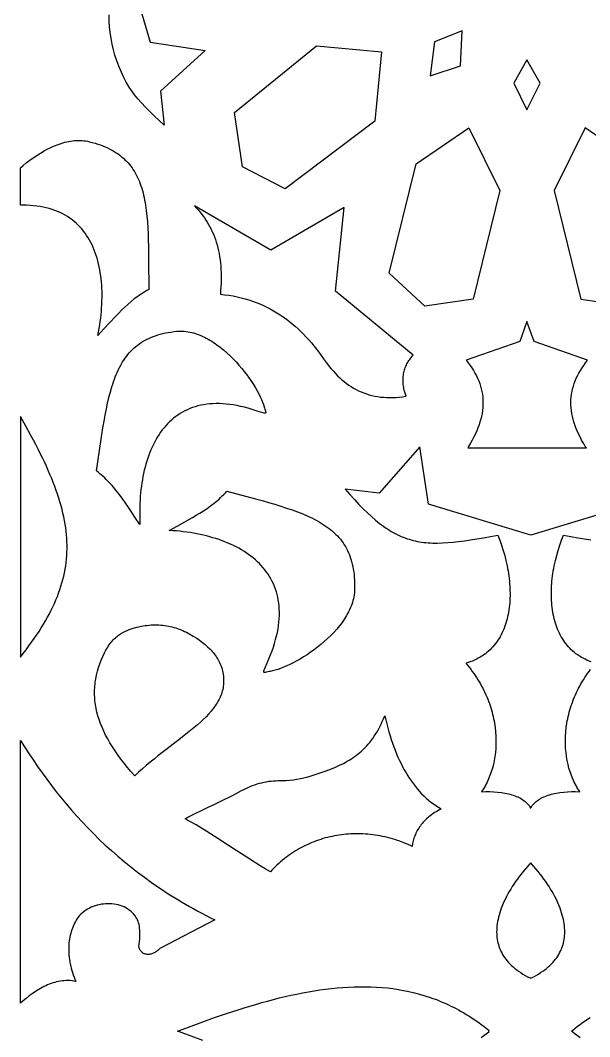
# Model space of a CAD drawing. Extents: x -580 to 580, y -400 to 400.
# Drawn here: x -540 to -507.1, y 266 to 324.9 of the extents above; entities that cross this region are included whole.
import ezdxf

# ---------------------------------------------------------------- set-up
doc = ezdxf.new("R2010")
doc.units = 0
doc.layers.add('LAYER_1', color=18, linetype='CONTINUOUS')

msp = doc.modelspace()

# ---------------------------------------------------------------- linework, layer by layer
at = {"layer": 'LAYER_1'}
for points in [[(-534.23, 329.523), (-532.497, 323.603), (-529.311, 323.106), (-531.894, 320.752), (-531.679, 318.785), (-531.975, 319.061), (-532.253, 319.328), (-532.514, 319.586), (-532.757, 319.837), (-532.984, 320.081), (-533.194, 320.32), (-533.389, 320.554), (-533.48, 320.669), (-533.52, 320.714), (-533.703, 320.998), (-533.873, 321.289), (-534.031, 321.587), (-534.175, 321.89), (-534.306, 322.2), (-534.423, 322.515), (-534.527, 322.835), (-534.617, 323.16), (-534.693, 323.488), (-534.755, 323.82), (-534.803, 324.155), (-534.836, 324.493), (-534.855, 324.832), (-534.859, 325.174)], [(-504.557, 296.847), (-510.477, 295.04), (-516.397, 296.847), (-516.894, 300.17), (-519.248, 297.476), (-521.215, 297.7), (-520.939, 297.391), (-520.672, 297.101), (-520.413, 296.83), (-520.163, 296.576), (-519.918, 296.339), (-519.68, 296.12), (-519.446, 295.917), (-519.33, 295.821), (-519.216, 295.73), (-519.102, 295.642), (-518.988, 295.559), (-518.876, 295.479), (-518.763, 295.403), (-518.651, 295.331), (-518.539, 295.263), (-518.426, 295.198), (-518.314, 295.136), (-518.202, 295.079), (-518.089, 295.024), (-517.975, 294.974), (-517.861, 294.926), (-517.747, 294.882), (-517.631, 294.841), (-517.515, 294.804), (-517.398, 294.769), (-517.279, 294.738), (-517.159, 294.71), (-517.038, 294.685), (-516.915, 294.663), (-516.791, 294.643), (-516.664, 294.627), (-516.536, 294.614), (-516.406, 294.603), (-516.274, 294.595), (-516.139, 294.589), (-516.003, 294.587), (-515.863, 294.587), (-515.577, 294.594), (-515.279, 294.611), (-514.97, 294.637), (-514.647, 294.672), (-514.31, 294.716), (-513.957, 294.767), (-513.589, 294.827), (-513.205, 294.893), (-512.802, 294.966), (-512.38, 295.046), (-512.266, 294.754), (-512.161, 294.459), (-512.066, 294.163), (-511.981, 293.866), (-511.906, 293.569), (-511.872, 293.42), (-511.841, 293.272), (-511.812, 293.124), (-511.786, 292.976), (-511.763, 292.829), (-511.742, 292.682), (-511.724, 292.536), (-511.708, 292.39), (-511.696, 292.245), (-511.686, 292.101), (-511.678, 291.958), (-511.674, 291.815), (-511.672, 291.674), (-511.673, 291.533), (-511.677, 291.394), (-511.684, 291.256), (-511.693, 291.119), (-511.706, 290.984), (-511.721, 290.85), (-511.739, 290.717), (-511.76, 290.586), (-511.784, 290.457), (-511.811, 290.329), (-511.841, 290.203), (-511.874, 290.08), (-511.911, 289.958), (-511.95, 289.838), (-511.992, 289.72), (-512.037, 289.604), (-512.085, 289.49), (-512.137, 289.379), (-512.192, 289.27), (-512.249, 289.164), (-512.31, 289.06), (-512.374, 288.959), (-512.442, 288.86), (-512.512, 288.765), (-512.586, 288.672), (-512.663, 288.582), (-512.744, 288.494), (-512.827, 288.41), (-512.915, 288.329), (-513.005, 288.252), (-513.099, 288.177), (-513.196, 288.106), (-513.297, 288.038), (-513.401, 287.974), (-513.508, 287.913), (-513.619, 287.856), (-513.733, 287.803), (-513.851, 287.753), (-513.973, 287.708), (-514.098, 287.666), (-514.226, 287.628), (-514.128, 287.512), (-514.033, 287.395), (-513.942, 287.276), (-513.853, 287.157), (-513.767, 287.038), (-513.684, 286.917), (-513.604, 286.796), (-513.527, 286.674), (-513.453, 286.551), (-513.382, 286.428), (-513.314, 286.304), (-513.248, 286.18), (-513.186, 286.055), (-513.126, 285.93), (-513.069, 285.804), (-513.015, 285.678), (-512.963, 285.552), (-512.915, 285.426), (-512.869, 285.3), (-512.825, 285.173), (-512.785, 285.046), (-512.747, 284.92), (-512.712, 284.793), (-512.679, 284.666), (-512.649, 284.54), (-512.621, 284.413), (-512.597, 284.287), (-512.574, 284.161), (-512.537, 283.91), (-512.51, 283.661), (-512.493, 283.413), (-512.486, 283.168), (-512.488, 282.926), (-512.499, 282.686), (-512.52, 282.45), (-512.55, 282.218), (-512.589, 281.99), (-512.636, 281.767), (-512.692, 281.548), (-512.757, 281.335), (-512.831, 281.128), (-512.87, 281.026), (-512.912, 280.926), (-512.956, 280.828), (-513.001, 280.731), (-513.049, 280.636), (-513.099, 280.543), (-513.15, 280.451), (-513.204, 280.362), (-513.259, 280.274), (-513.317, 280.188), (-513.076, 280.193), (-512.84, 280.191), (-512.611, 280.182), (-512.388, 280.164), (-512.172, 280.139), (-511.965, 280.106), (-511.864, 280.086), (-511.766, 280.064), (-511.67, 280.039), (-511.577, 280.013), (-511.486, 279.984), (-511.397, 279.953), (-511.312, 279.919), (-511.229, 279.883), (-511.149, 279.845), (-511.072, 279.804), (-510.998, 279.761), (-510.927, 279.715), (-510.859, 279.666), (-510.795, 279.615), (-510.734, 279.562), (-510.676, 279.505), (-510.622, 279.446), (-510.572, 279.384), (-510.525, 279.32), (-510.483, 279.252), (-510.483, 279.234), (-510.477, 279.243), (-510.472, 279.234), (-510.472, 279.252), (-510.429, 279.32), (-510.382, 279.384), (-510.332, 279.446), (-510.278, 279.505), (-510.22, 279.562), (-510.159, 279.615), (-510.095, 279.666), (-510.027, 279.715), (-509.956, 279.761), (-509.882, 279.804), (-509.805, 279.845), (-509.725, 279.883), (-509.643, 279.919), (-509.557, 279.953), (-509.469, 279.984), (-509.378, 280.013), (-509.284, 280.039), (-509.188, 280.064), (-509.09, 280.086), (-508.99, 280.106), (-508.782, 280.139), (-508.567, 280.164), (-508.344, 280.182), (-508.114, 280.191), (-507.878, 280.193), (-507.637, 280.188), (-507.695, 280.274), (-507.75, 280.362), (-507.804, 280.451), (-507.855, 280.543), (-507.905, 280.636), (-507.953, 280.731), (-507.999, 280.828), (-508.042, 280.926), (-508.084, 281.026), (-508.124, 281.128), (-508.197, 281.335), (-508.262, 281.548), (-508.318, 281.767), (-508.366, 281.99), (-508.404, 282.218), (-508.434, 282.45), (-508.455, 282.686), (-508.467, 282.926), (-508.469, 283.168), (-508.461, 283.413), (-508.444, 283.661), (-508.417, 283.91), (-508.38, 284.161), (-508.358, 284.287), (-508.333, 284.413), (-508.305, 284.54), (-508.275, 284.666), (-508.243, 284.793), (-508.207, 284.92), (-508.169, 285.046), (-508.129, 285.173), (-508.086, 285.3), (-508.04, 285.426), (-507.991, 285.552), (-507.939, 285.678), (-507.885, 285.804), (-507.828, 285.93), (-507.768, 286.055), (-507.706, 286.18), (-507.64, 286.304), (-507.572, 286.428), (-507.501, 286.551), (-507.427, 286.674), (-507.35, 286.796), (-507.27, 286.917), (-507.187, 287.038), (-507.101, 287.157), (-507.013, 287.276)], [(-506.982, 287.708), (-507.103, 287.753), (-507.221, 287.803), (-507.335, 287.856), (-507.446, 287.913), (-507.554, 287.974), (-507.658, 288.038), (-507.758, 288.106), (-507.856, 288.177), (-507.949, 288.252), (-508.04, 288.329), (-508.127, 288.41), (-508.211, 288.494), (-508.291, 288.582), (-508.368, 288.672), (-508.442, 288.765), (-508.513, 288.86), (-508.58, 288.959), (-508.644, 289.06), (-508.705, 289.164), (-508.763, 289.27), (-508.817, 289.379), (-508.869, 289.49), (-508.917, 289.604), (-508.962, 289.72), (-509.005, 289.838), (-509.044, 289.958), (-509.08, 290.08), (-509.113, 290.203), (-509.143, 290.329), (-509.17, 290.457), (-509.194, 290.586), (-509.215, 290.717), (-509.233, 290.85), (-509.249, 290.984), (-509.261, 291.119), (-509.271, 291.256), (-509.277, 291.394), (-509.281, 291.533), (-509.282, 291.674), (-509.281, 291.815), (-509.276, 291.958), (-509.269, 292.101), (-509.259, 292.245), (-509.246, 292.39), (-509.231, 292.536), (-509.212, 292.682), (-509.192, 292.829), (-509.168, 292.976), (-509.142, 293.124), (-509.114, 293.272), (-509.082, 293.42), (-509.049, 293.569), (-508.973, 293.866), (-508.888, 294.163), (-508.793, 294.459), (-508.688, 294.754), (-508.574, 295.046), (-508.152, 294.966), (-507.75, 294.893), (-507.365, 294.827), (-506.997, 294.767)], [(-529.443, 265.778), (-530.123, 266.025), (-530.801, 266.277), (-530.911, 266.318), (-530.906, 266.321), (-530.911, 266.323), (-530.801, 266.365), (-530.123, 266.616), (-529.443, 266.863), (-528.762, 267.104), (-528.081, 267.337), (-527.398, 267.561), (-527.059, 267.668), (-526.718, 267.772), (-526.378, 267.873), (-526.038, 267.971), (-525.699, 268.065), (-525.36, 268.155), (-525.021, 268.241), (-524.683, 268.322), (-524.346, 268.399), (-524.009, 268.472), (-523.674, 268.539), (-523.339, 268.601), (-523.004, 268.658), (-522.671, 268.709), (-522.339, 268.755), (-522.008, 268.794), (-521.678, 268.828), (-521.349, 268.855), (-521.022, 268.875), (-520.696, 268.889), (-520.371, 268.896), (-520.048, 268.896), (-519.726, 268.889), (-519.406, 268.874), (-519.087, 268.851), (-518.77, 268.821), (-518.454, 268.783), (-518.14, 268.736), (-517.828, 268.681), (-517.517, 268.618), (-517.208, 268.545), (-516.9, 268.464), (-516.594, 268.374), (-516.288, 268.273), (-516.139, 268.22), (-515.988, 268.164), (-515.837, 268.106), (-515.687, 268.045), (-515.537, 267.982), (-515.387, 267.916), (-515.238, 267.847), (-515.09, 267.776), (-514.941, 267.703), (-514.794, 267.626), (-514.646, 267.547), (-514.499, 267.465), (-514.352, 267.381), (-514.206, 267.293), (-514.06, 267.203), (-513.914, 267.11), (-513.769, 267.014), (-513.624, 266.915), (-513.48, 266.814), (-513.336, 266.709), (-513.192, 266.601), (-513.049, 266.49), (-512.906, 266.376), (-512.878, 266.352), (-512.913, 266.321), (-512.878, 266.289), (-512.906, 266.265), (-513.049, 266.151), (-513.192, 266.04), (-513.336, 265.933)], [(-507.618, 265.933), (-507.762, 266.04), (-507.905, 266.151), (-508.048, 266.265), (-508.111, 266.321), (-508.048, 266.376), (-507.905, 266.49), (-507.762, 266.601), (-507.618, 266.709), (-507.474, 266.814), (-507.33, 266.915), (-507.185, 267.014), (-507.04, 267.11)]]:
    msp.add_lwpolyline(points, dxfattribs=at)
for points in [[(-514.438, 324.252), (-516.034, 323.608), (-516.287, 321.652), (-514.528, 322.234)], [(-519.497, 319.016), (-524.677, 315.099), (-527.149, 316.374), (-527.612, 319.524), (-522.86, 323.375), (-519.104, 323.032)], [(-510.694, 319.683), (-509.928, 321.222), (-510.694, 322.578), (-511.46, 321.222)], [(-512.261, 315.013), (-513.808, 308.71), (-516.602, 308.306), (-518.669, 310.221), (-517.098, 316.555), (-514.064, 318.63)], [(-509.127, 315.013), (-507.58, 308.71), (-504.786, 308.306), (-502.719, 310.221), (-504.289, 316.555), (-507.323, 318.63)], [(-540, 316.316), (-539.846, 316.449), (-539.655, 316.605), (-539.459, 316.756), (-539.258, 316.901), (-539.052, 317.041), (-538.843, 317.173), (-538.63, 317.298), (-538.414, 317.413), (-538.305, 317.467), (-538.196, 317.518), (-538.086, 317.567), (-537.976, 317.613), (-537.866, 317.656), (-537.755, 317.696), (-537.645, 317.733), (-537.534, 317.767), (-537.423, 317.797), (-537.312, 317.824), (-537.201, 317.847), (-537.09, 317.867), (-536.98, 317.883), (-536.87, 317.894), (-536.76, 317.902), (-536.65, 317.906), (-536.541, 317.905), (-536.433, 317.9), (-536.325, 317.891), (-536.218, 317.877), (-536.112, 317.858), (-536.007, 317.834), (-535.84, 317.791), (-535.679, 317.745), (-535.523, 317.695), (-535.372, 317.643), (-535.227, 317.588), (-535.087, 317.53), (-534.952, 317.469), (-534.821, 317.405), (-534.696, 317.339), (-534.576, 317.269), (-534.46, 317.196), (-534.348, 317.121), (-534.242, 317.043), (-534.139, 316.962), (-534.041, 316.878), (-533.947, 316.791), (-533.857, 316.701), (-533.771, 316.608), (-533.689, 316.513), (-533.611, 316.415), (-533.537, 316.313), (-533.467, 316.209), (-533.399, 316.102), (-533.336, 315.992), (-533.276, 315.879), (-533.219, 315.764), (-533.165, 315.645), (-533.114, 315.524), (-533.067, 315.4), (-533.022, 315.273), (-532.98, 315.143), (-532.941, 315.01), (-532.904, 314.875), (-532.87, 314.736), (-532.839, 314.595), (-532.809, 314.451), (-532.783, 314.304), (-532.758, 314.154), (-532.714, 313.846), (-532.679, 313.526), (-532.65, 313.195), (-532.627, 312.853), (-532.609, 312.499), (-532.597, 312.134), (-532.588, 311.758), (-532.582, 311.371), (-532.578, 310.972), (-532.574, 309.265), (-532.686, 309.205), (-532.795, 309.142), (-532.902, 309.077), (-533.006, 309.01), (-533.109, 308.941), (-533.21, 308.87), (-533.407, 308.724), (-533.597, 308.57), (-533.782, 308.411), (-533.963, 308.247), (-534.139, 308.077), (-534.312, 307.903), (-534.483, 307.726), (-534.822, 307.362), (-535.163, 306.991), (-535.511, 306.616), (-535.472, 306.817), (-535.437, 307.018), (-535.405, 307.217), (-535.377, 307.416), (-535.352, 307.615), (-535.33, 307.812), (-535.311, 308.008), (-535.296, 308.204), (-535.285, 308.398), (-535.277, 308.59), (-535.273, 308.782), (-535.272, 308.971), (-535.275, 309.16), (-535.282, 309.346), (-535.293, 309.53), (-535.307, 309.713), (-535.325, 309.893), (-535.347, 310.071), (-535.373, 310.247), (-535.403, 310.42), (-535.437, 310.591), (-535.474, 310.76), (-535.516, 310.925), (-535.562, 311.088), (-535.612, 311.248), (-535.667, 311.404), (-535.725, 311.558), (-535.788, 311.708), (-535.855, 311.855), (-535.927, 311.998), (-536.003, 312.138), (-536.083, 312.274), (-536.167, 312.406), (-536.257, 312.534), (-536.35, 312.658), (-536.449, 312.778), (-536.552, 312.894), (-536.659, 313.006), (-536.772, 313.112), (-536.889, 313.215), (-537.01, 313.313), (-537.137, 313.405), (-537.269, 313.493), (-537.405, 313.576), (-537.546, 313.654), (-537.693, 313.727), (-537.844, 313.794), (-538, 313.856), (-538.162, 313.912), (-538.328, 313.963), (-538.5, 314.008), (-538.677, 314.046), (-538.859, 314.079), (-539.047, 314.106), (-539.24, 314.127), (-539.438, 314.141), (-539.641, 314.149), (-539.851, 314.15), (-540, 314.147)], [(-529.93, 314.112), (-529.825, 314.004), (-529.723, 313.893), (-529.624, 313.779), (-529.529, 313.662), (-529.438, 313.543), (-529.349, 313.42), (-529.265, 313.294), (-529.184, 313.164), (-529.106, 313.032), (-529.032, 312.896), (-528.962, 312.757), (-528.896, 312.615), (-528.833, 312.469), (-528.775, 312.319), (-528.72, 312.167), (-528.669, 312.01), (-528.622, 311.851), (-528.579, 311.687), (-528.541, 311.52), (-528.506, 311.349), (-528.476, 311.175), (-528.45, 310.997), (-528.428, 310.814), (-528.41, 310.629), (-528.397, 310.439), (-528.388, 310.245), (-528.384, 310.047), (-528.384, 309.845), (-528.389, 309.64), (-528.398, 309.43), (-528.412, 309.216), (-528.431, 308.997), (-528.181, 308.971), (-527.937, 308.937), (-527.696, 308.897), (-527.461, 308.85), (-527.23, 308.797), (-527.004, 308.737), (-526.782, 308.671), (-526.564, 308.599), (-526.351, 308.52), (-526.142, 308.436), (-525.937, 308.346), (-525.736, 308.25), (-525.539, 308.148), (-525.346, 308.04), (-525.157, 307.927), (-524.972, 307.809), (-524.79, 307.686), (-524.612, 307.557), (-524.438, 307.423), (-524.267, 307.284), (-524.099, 307.14), (-523.935, 306.992), (-523.774, 306.838), (-523.617, 306.68), (-523.462, 306.518), (-523.311, 306.351), (-523.162, 306.18), (-523.017, 306.005), (-522.875, 305.826), (-522.735, 305.642), (-522.598, 305.455), (-522.463, 305.264), (-522.353, 305.108), (-522.241, 304.956), (-522.126, 304.811), (-522.01, 304.67), (-521.891, 304.535), (-521.771, 304.405), (-521.648, 304.28), (-521.523, 304.161), (-521.395, 304.047), (-521.266, 303.94), (-521.133, 303.837), (-520.999, 303.741), (-520.861, 303.65), (-520.722, 303.565), (-520.579, 303.486), (-520.434, 303.412), (-520.285, 303.345), (-520.134, 303.284), (-519.981, 303.229), (-519.824, 303.18), (-519.664, 303.137), (-519.501, 303.1), (-519.334, 303.07), (-519.165, 303.046), (-518.992, 303.028), (-518.816, 303.017), (-518.637, 303.013), (-518.454, 303.015), (-518.267, 303.023), (-518.077, 303.039), (-517.884, 303.061), (-517.686, 303.089), (-517.742, 303.265), (-517.787, 303.437), (-517.806, 303.521), (-517.822, 303.605), (-517.835, 303.688), (-517.845, 303.77), (-517.852, 303.851), (-517.857, 303.931), (-517.859, 304.011), (-517.858, 304.089), (-517.855, 304.167), (-517.849, 304.243), (-517.84, 304.319), (-517.828, 304.394), (-517.814, 304.468), (-517.797, 304.541), (-517.777, 304.613), (-517.754, 304.684), (-517.729, 304.755), (-517.701, 304.824), (-517.67, 304.893), (-517.637, 304.96), (-517.6, 305.027), (-517.561, 305.093), (-517.52, 305.158), (-517.475, 305.222), (-517.428, 305.286), (-517.378, 305.348), (-517.325, 305.41), (-517.27, 305.47), (-521.768, 309.174), (-521.268, 314.023), (-525.516, 311.554)], [(-507.251, 300.1), (-507.32, 300.187), (-507.429, 300.372), (-507.53, 300.554), (-507.623, 300.734), (-507.709, 300.912), (-507.787, 301.087), (-507.858, 301.261), (-507.921, 301.432), (-507.976, 301.602), (-508.024, 301.769), (-508.064, 301.935), (-508.097, 302.1), (-508.122, 302.263), (-508.139, 302.424), (-508.149, 302.584), (-508.152, 302.743), (-508.147, 302.9), (-508.134, 303.057), (-508.114, 303.212), (-508.087, 303.367), (-508.052, 303.52), (-508.01, 303.673), (-507.961, 303.825), (-507.904, 303.977), (-507.839, 304.128), (-507.767, 304.279), (-507.688, 304.429), (-507.602, 304.579), (-507.508, 304.729), (-507.407, 304.879), (-507.299, 305.029), (-507.183, 305.179), (-510.28, 306.255), (-510.693, 307.421), (-510.695, 307.421), (-511.107, 306.255), (-514.204, 305.179), (-514.089, 305.029), (-513.98, 304.879), (-513.879, 304.729), (-513.786, 304.579), (-513.699, 304.429), (-513.62, 304.279), (-513.548, 304.128), (-513.484, 303.977), (-513.427, 303.825), (-513.377, 303.673), (-513.335, 303.52), (-513.3, 303.367), (-513.273, 303.212), (-513.253, 303.057), (-513.241, 302.9), (-513.236, 302.743), (-513.238, 302.584), (-513.248, 302.424), (-513.266, 302.263), (-513.291, 302.1), (-513.324, 301.935), (-513.364, 301.769), (-513.411, 301.602), (-513.467, 301.432), (-513.53, 301.261), (-513.6, 301.087), (-513.678, 300.912), (-513.764, 300.734), (-513.857, 300.554), (-513.958, 300.372), (-514.067, 300.187), (-514.121, 300.1)], [(-526.35, 302.247), (-526.584, 302.324), (-526.814, 302.392), (-527.039, 302.452), (-527.259, 302.504), (-527.475, 302.549), (-527.687, 302.586), (-527.894, 302.616), (-528.096, 302.638), (-528.294, 302.653), (-528.488, 302.661), (-528.678, 302.662), (-528.863, 302.656), (-529.043, 302.643), (-529.22, 302.623), (-529.392, 302.597), (-529.56, 302.565), (-529.724, 302.526), (-529.883, 302.481), (-530.039, 302.43), (-530.19, 302.373), (-530.337, 302.309), (-530.48, 302.241), (-530.619, 302.166), (-530.753, 302.086), (-530.884, 302.001), (-531.011, 301.91), (-531.134, 301.814), (-531.252, 301.713), (-531.367, 301.608), (-531.478, 301.497), (-531.585, 301.381), (-531.688, 301.261), (-531.787, 301.137), (-531.883, 301.008), (-531.974, 300.875), (-532.062, 300.737), (-532.146, 300.596), (-532.227, 300.45), (-532.303, 300.301), (-532.376, 300.148), (-532.446, 299.992), (-532.511, 299.832), (-532.573, 299.669), (-532.632, 299.502), (-532.687, 299.333), (-532.738, 299.16), (-532.786, 298.985), (-532.83, 298.806), (-532.871, 298.625), (-532.908, 298.442), (-532.942, 298.256), (-532.972, 298.068), (-533, 297.877), (-533.023, 297.685), (-533.044, 297.49), (-533.061, 297.294), (-533.075, 297.096), (-533.085, 296.896), (-533.092, 296.694), (-533.096, 296.492), (-533.097, 296.288), (-533.095, 296.083), (-533.09, 295.876), (-533.081, 295.669), (-533.37, 296.097), (-533.653, 296.52), (-533.935, 296.935), (-534.078, 297.138), (-534.224, 297.338), (-534.374, 297.534), (-534.528, 297.726), (-534.688, 297.914), (-534.854, 298.096), (-535.027, 298.272), (-535.117, 298.358), (-535.208, 298.442), (-535.302, 298.525), (-535.399, 298.606), (-535.497, 298.685), (-535.599, 298.763), (-535.345, 300.475), (-535.283, 300.874), (-535.221, 301.262), (-535.157, 301.638), (-535.091, 302.003), (-535.022, 302.355), (-534.95, 302.695), (-534.873, 303.023), (-534.791, 303.338), (-534.703, 303.641), (-534.656, 303.788), (-534.608, 303.931), (-534.558, 304.071), (-534.506, 304.209), (-534.452, 304.342), (-534.397, 304.473), (-534.338, 304.601), (-534.278, 304.725), (-534.215, 304.846), (-534.15, 304.963), (-534.082, 305.077), (-534.011, 305.188), (-533.938, 305.296), (-533.862, 305.4), (-533.783, 305.501), (-533.701, 305.598), (-533.616, 305.692), (-533.528, 305.783), (-533.436, 305.87), (-533.341, 305.954), (-533.243, 306.034), (-533.141, 306.111), (-533.035, 306.184), (-532.926, 306.254), (-532.813, 306.32), (-532.696, 306.383), (-532.574, 306.442), (-532.449, 306.497), (-532.32, 306.549), (-532.186, 306.598), (-532.048, 306.642), (-531.905, 306.684), (-531.758, 306.721), (-531.606, 306.755), (-531.45, 306.785), (-531.288, 306.811), (-531.122, 306.834), (-530.951, 306.853), (-530.843, 306.861), (-530.735, 306.864), (-530.627, 306.862), (-530.519, 306.856), (-530.411, 306.845), (-530.304, 306.829), (-530.196, 306.809), (-530.088, 306.785), (-529.981, 306.757), (-529.874, 306.725), (-529.768, 306.689), (-529.661, 306.649), (-529.555, 306.606), (-529.45, 306.559), (-529.345, 306.508), (-529.241, 306.455), (-529.137, 306.398), (-529.035, 306.339), (-528.932, 306.276), (-528.831, 306.211), (-528.73, 306.143), (-528.631, 306.073), (-528.434, 305.925), (-528.242, 305.769), (-528.054, 305.605), (-527.871, 305.435), (-527.693, 305.259), (-527.521, 305.078), (-527.356, 304.893), (-527.196, 304.706), (-527.044, 304.518), (-526.899, 304.328), (-526.762, 304.139), (-526.632, 303.951), (-526.512, 303.766), (-526.4, 303.583), (-526.297, 303.405), (-526.204, 303.232), (-526.122, 303.065), (-526.049, 302.905), (-525.988, 302.754), (-525.938, 302.611), (-525.9, 302.479), (-525.881, 302.411), (-525.861, 302.35), (-525.825, 302.247), (-525.811, 302.206), (-525.804, 302.172), (-525.802, 302.146), (-525.805, 302.135), (-525.81, 302.126), (-525.817, 302.119), (-525.827, 302.114), (-525.855, 302.11), (-525.896, 302.113), (-525.952, 302.124), (-526.024, 302.143), (-526.113, 302.169)], [(-540, 287.974), (-539.828, 288.193), (-539.663, 288.411), (-539.503, 288.627), (-539.349, 288.841), (-539.2, 289.053), (-539.058, 289.263), (-538.921, 289.472), (-538.789, 289.68), (-538.664, 289.885), (-538.544, 290.09), (-538.429, 290.293), (-538.321, 290.496), (-538.217, 290.697), (-538.12, 290.897), (-538.028, 291.097), (-537.941, 291.296), (-537.86, 291.494), (-537.785, 291.691), (-537.715, 291.889), (-537.65, 292.086), (-537.591, 292.282), (-537.538, 292.479), (-537.49, 292.675), (-537.447, 292.872), (-537.41, 293.069), (-537.378, 293.266), (-537.351, 293.463), (-537.33, 293.661), (-537.314, 293.859), (-537.304, 294.058), (-537.299, 294.258), (-537.299, 294.459), (-537.304, 294.66), (-537.315, 294.863), (-537.331, 295.067), (-537.352, 295.272), (-537.378, 295.478), (-537.41, 295.686), (-537.446, 295.895), (-537.488, 296.106), (-537.535, 296.319), (-537.587, 296.533), (-537.645, 296.749), (-537.707, 296.968), (-537.774, 297.188), (-537.847, 297.411), (-537.924, 297.636), (-538.007, 297.864), (-538.095, 298.094), (-538.187, 298.326), (-538.285, 298.561), (-538.387, 298.799), (-538.495, 299.04), (-538.607, 299.284), (-538.725, 299.532), (-538.847, 299.782), (-538.974, 300.035), (-539.106, 300.292), (-539.243, 300.553), (-539.385, 300.817), (-539.683, 301.356), (-540, 301.911)], [(-525.72, 287.647), (-525.618, 287.881), (-525.524, 288.112), (-525.438, 288.338), (-525.361, 288.561), (-525.292, 288.78), (-525.231, 288.995), (-525.177, 289.206), (-525.132, 289.414), (-525.094, 289.617), (-525.063, 289.817), (-525.04, 290.013), (-525.024, 290.206), (-525.016, 290.394), (-525.014, 290.579), (-525.019, 290.76), (-525.032, 290.938), (-525.05, 291.111), (-525.076, 291.281), (-525.108, 291.448), (-525.146, 291.61), (-525.191, 291.769), (-525.241, 291.925), (-525.298, 292.076), (-525.361, 292.224), (-525.429, 292.369), (-525.503, 292.51), (-525.583, 292.647), (-525.668, 292.781), (-525.758, 292.911), (-525.854, 293.037), (-525.955, 293.161), (-526.06, 293.28), (-526.171, 293.396), (-526.286, 293.509), (-526.406, 293.618), (-526.53, 293.723), (-526.659, 293.825), (-526.792, 293.924), (-526.93, 294.019), (-527.071, 294.111), (-527.216, 294.199), (-527.365, 294.284), (-527.518, 294.366), (-527.675, 294.444), (-527.835, 294.519), (-527.998, 294.591), (-528.164, 294.659), (-528.334, 294.723), (-528.507, 294.785), (-528.682, 294.843), (-528.861, 294.898), (-529.042, 294.95), (-529.226, 294.998), (-529.412, 295.043), (-529.6, 295.085), (-529.791, 295.123), (-529.983, 295.159), (-530.178, 295.191), (-530.375, 295.22), (-530.573, 295.246), (-530.773, 295.268), (-530.975, 295.288), (-531.178, 295.304), (-531.382, 295.317), (-530.928, 295.571), (-530.48, 295.819), (-530.04, 296.067), (-529.824, 296.194), (-529.61, 296.324), (-529.4, 296.458), (-529.194, 296.597), (-528.992, 296.743), (-528.794, 296.895), (-528.6, 297.056), (-528.506, 297.139), (-528.412, 297.225), (-528.32, 297.314), (-528.229, 297.405), (-528.14, 297.499), (-528.052, 297.596), (-526.402, 297.151), (-526.018, 297.045), (-525.645, 296.939), (-525.283, 296.833), (-524.934, 296.726), (-524.596, 296.617), (-524.271, 296.505), (-523.959, 296.391), (-523.659, 296.272), (-523.372, 296.149), (-523.234, 296.085), (-523.099, 296.02), (-522.967, 295.954), (-522.839, 295.885), (-522.714, 295.815), (-522.592, 295.744), (-522.474, 295.67), (-522.359, 295.594), (-522.248, 295.516), (-522.14, 295.436), (-522.036, 295.354), (-521.936, 295.269), (-521.839, 295.181), (-521.746, 295.092), (-521.656, 294.999), (-521.57, 294.904), (-521.488, 294.806), (-521.409, 294.705), (-521.334, 294.601), (-521.264, 294.493), (-521.196, 294.383), (-521.133, 294.269), (-521.074, 294.152), (-521.018, 294.031), (-520.966, 293.907), (-520.919, 293.779), (-520.875, 293.647), (-520.835, 293.512), (-520.799, 293.372), (-520.768, 293.228), (-520.74, 293.081), (-520.716, 292.929), (-520.697, 292.772), (-520.682, 292.611), (-520.67, 292.446), (-520.664, 292.276), (-520.661, 292.102), (-520.662, 291.922), (-520.667, 291.81), (-520.677, 291.698), (-520.691, 291.586), (-520.71, 291.475), (-520.734, 291.364), (-520.762, 291.254), (-520.794, 291.145), (-520.83, 291.036), (-520.87, 290.928), (-520.914, 290.821), (-520.962, 290.714), (-521.014, 290.608), (-521.069, 290.503), (-521.127, 290.399), (-521.189, 290.296), (-521.253, 290.194), (-521.321, 290.092), (-521.392, 289.992), (-521.465, 289.893), (-521.541, 289.795), (-521.619, 289.698), (-521.7, 289.602), (-521.868, 289.414), (-522.044, 289.232), (-522.226, 289.055), (-522.415, 288.883), (-522.609, 288.718), (-522.806, 288.559), (-523.006, 288.407), (-523.208, 288.262), (-523.411, 288.124), (-523.614, 287.994), (-523.816, 287.872), (-524.015, 287.758), (-524.212, 287.653), (-524.404, 287.556), (-524.59, 287.469), (-524.771, 287.391), (-524.944, 287.324), (-525.11, 287.266), (-525.266, 287.218), (-525.411, 287.182), (-525.546, 287.156), (-525.614, 287.143), (-525.677, 287.129), (-525.782, 287.103), (-525.823, 287.094), (-525.857, 287.089), (-525.884, 287.091), (-525.894, 287.094), (-525.902, 287.1), (-525.908, 287.108), (-525.912, 287.119), (-525.913, 287.149), (-525.905, 287.192), (-525.888, 287.248), (-525.861, 287.32), (-525.824, 287.41)], [(-533.383, 281.106), (-533.6, 281.354), (-533.805, 281.599), (-534, 281.842), (-534.184, 282.081), (-534.357, 282.318), (-534.52, 282.553), (-534.672, 282.786), (-534.814, 283.016), (-534.945, 283.245), (-535.065, 283.471), (-535.175, 283.696), (-535.275, 283.919), (-535.364, 284.141), (-535.443, 284.362), (-535.511, 284.581), (-535.569, 284.799), (-535.617, 285.016), (-535.637, 285.124), (-535.655, 285.232), (-535.67, 285.34), (-535.682, 285.448), (-535.692, 285.555), (-535.7, 285.663), (-535.704, 285.77), (-535.707, 285.877), (-535.706, 285.984), (-535.704, 286.091), (-535.698, 286.198), (-535.691, 286.305), (-535.68, 286.411), (-535.668, 286.518), (-535.652, 286.625), (-535.634, 286.732), (-535.591, 286.946), (-535.538, 287.16), (-535.475, 287.374), (-535.402, 287.589), (-535.32, 287.804), (-535.227, 288.021), (-535.125, 288.238), (-535.073, 288.339), (-535.021, 288.434), (-534.967, 288.525), (-534.912, 288.611), (-534.856, 288.693), (-534.799, 288.77), (-534.741, 288.843), (-534.683, 288.912), (-534.624, 288.977), (-534.564, 289.038), (-534.504, 289.096), (-534.443, 289.15), (-534.382, 289.2), (-534.321, 289.248), (-534.198, 289.333), (-534.074, 289.408), (-533.951, 289.472), (-533.829, 289.527), (-533.709, 289.575), (-533.591, 289.616), (-533.475, 289.652), (-533.257, 289.711), (-533.137, 289.741), (-533.018, 289.766), (-532.9, 289.789), (-532.783, 289.808), (-532.666, 289.823), (-532.55, 289.836), (-532.436, 289.845), (-532.322, 289.85), (-532.208, 289.853), (-532.096, 289.852), (-531.984, 289.848), (-531.873, 289.841), (-531.763, 289.831), (-531.654, 289.817), (-531.545, 289.801), (-531.437, 289.781), (-531.329, 289.759), (-531.223, 289.733), (-531.117, 289.705), (-531.012, 289.673), (-530.907, 289.639), (-530.803, 289.601), (-530.7, 289.561), (-530.598, 289.518), (-530.496, 289.472), (-530.394, 289.424), (-530.294, 289.372), (-530.194, 289.318), (-530.094, 289.262), (-529.996, 289.202), (-529.8, 289.075), (-529.633, 288.958), (-529.472, 288.838), (-529.318, 288.714), (-529.172, 288.587), (-529.034, 288.455), (-528.969, 288.387), (-528.905, 288.317), (-528.844, 288.247), (-528.786, 288.175), (-528.73, 288.101), (-528.677, 288.026), (-528.626, 287.95), (-528.578, 287.872), (-528.533, 287.792), (-528.491, 287.71), (-528.452, 287.627), (-528.416, 287.541), (-528.383, 287.454), (-528.353, 287.365), (-528.327, 287.274), (-528.304, 287.18), (-528.284, 287.085), (-528.268, 286.987), (-528.256, 286.887), (-528.247, 286.785), (-528.243, 286.68), (-528.242, 286.573), (-528.244, 286.478), (-528.251, 286.384), (-528.262, 286.291), (-528.276, 286.199), (-528.295, 286.109), (-528.317, 286.019), (-528.342, 285.93), (-528.371, 285.842), (-528.404, 285.755), (-528.44, 285.669), (-528.479, 285.584), (-528.522, 285.5), (-528.567, 285.416), (-528.616, 285.333), (-528.668, 285.25), (-528.723, 285.168), (-528.78, 285.087), (-528.841, 285.006), (-528.97, 284.845), (-529.109, 284.687), (-529.258, 284.529), (-529.416, 284.372), (-529.583, 284.216), (-529.758, 284.06), (-529.94, 283.903), (-530.129, 283.746), (-530.324, 283.589), (-530.731, 283.27), (-531.593, 282.607), (-532.04, 282.257), (-532.265, 282.077), (-532.49, 281.893), (-532.715, 281.704), (-532.939, 281.51), (-533.162, 281.311)], [(-525.536, 275.546), (-525.828, 275.722), (-526.123, 275.904), (-526.725, 276.283), (-527.956, 277.078), (-528.581, 277.481), (-529.208, 277.877), (-529.522, 278.071), (-529.835, 278.26), (-530.148, 278.445), (-530.459, 278.624), (-530.305, 278.711), (-530.152, 278.793), (-529.845, 278.949), (-529.524, 279.103), (-529.174, 279.267), (-528.782, 279.452), (-528.332, 279.67), (-527.811, 279.933), (-527.519, 280.085), (-527.205, 280.253), (-527.08, 280.317), (-526.954, 280.379), (-526.826, 280.437), (-526.696, 280.492), (-526.564, 280.543), (-526.432, 280.591), (-526.298, 280.634), (-526.164, 280.674), (-526.029, 280.71), (-525.895, 280.741), (-525.76, 280.768), (-525.625, 280.79), (-525.492, 280.807), (-525.359, 280.819), (-525.227, 280.827), (-525.096, 280.829), (-524.859, 280.831), (-524.632, 280.841), (-524.413, 280.858), (-524.203, 280.882), (-523.999, 280.911), (-523.802, 280.947), (-523.61, 280.988), (-523.423, 281.033), (-523.24, 281.083), (-523.061, 281.137), (-522.883, 281.195), (-522.708, 281.256), (-522.359, 281.384), (-522.008, 281.52), (-521.772, 281.615), (-521.541, 281.717), (-521.315, 281.827), (-521.203, 281.886), (-521.093, 281.947), (-520.984, 282.011), (-520.877, 282.077), (-520.77, 282.147), (-520.666, 282.22), (-520.562, 282.296), (-520.46, 282.375), (-520.36, 282.458), (-520.261, 282.545), (-520.164, 282.636), (-520.068, 282.731), (-519.974, 282.83), (-519.882, 282.934), (-519.791, 283.042), (-519.703, 283.155), (-519.616, 283.273), (-519.531, 283.396), (-519.448, 283.525), (-519.367, 283.658), (-519.287, 283.797), (-519.21, 283.942), (-519.135, 284.093), (-519.062, 284.249), (-518.991, 284.412), (-518.922, 284.582), (-518.866, 284.344), (-518.807, 284.11), (-518.745, 283.88), (-518.681, 283.655), (-518.614, 283.433), (-518.544, 283.216), (-518.472, 283.002), (-518.397, 282.793), (-518.319, 282.589), (-518.238, 282.388), (-518.154, 282.192), (-518.067, 282.001), (-517.978, 281.814), (-517.885, 281.631), (-517.789, 281.454), (-517.69, 281.281), (-517.588, 281.112), (-517.483, 280.949), (-517.375, 280.79), (-517.263, 280.636), (-517.148, 280.488), (-517.03, 280.344), (-516.909, 280.205), (-516.784, 280.072), (-516.656, 279.943), (-516.524, 279.82), (-516.389, 279.703), (-516.25, 279.59), (-516.108, 279.483), (-515.962, 279.382), (-515.813, 279.286), (-515.66, 279.195), (-515.76, 279.142), (-515.856, 279.087), (-515.949, 279.031), (-516.039, 278.974), (-516.125, 278.916), (-516.208, 278.857), (-516.287, 278.797), (-516.363, 278.737), (-516.436, 278.675), (-516.506, 278.612), (-516.573, 278.548), (-516.636, 278.484), (-516.697, 278.418), (-516.754, 278.352), (-516.809, 278.285), (-516.86, 278.217), (-516.909, 278.148), (-516.955, 278.078), (-516.998, 278.007), (-517.039, 277.936), (-517.077, 277.864), (-517.112, 277.791), (-517.145, 277.717), (-517.176, 277.643), (-517.204, 277.568), (-517.229, 277.492), (-517.273, 277.338), (-517.308, 277.182), (-517.335, 277.023), (-517.477, 277.088), (-517.619, 277.15), (-517.761, 277.208), (-517.903, 277.264), (-518.046, 277.316), (-518.188, 277.366), (-518.331, 277.412), (-518.474, 277.455), (-518.617, 277.496), (-518.76, 277.533), (-518.902, 277.567), (-519.045, 277.599), (-519.188, 277.627), (-519.33, 277.653), (-519.473, 277.675), (-519.615, 277.695), (-519.757, 277.712), (-519.899, 277.726), (-520.04, 277.737), (-520.181, 277.745), (-520.322, 277.751), (-520.462, 277.754), (-520.602, 277.754), (-520.741, 277.751), (-520.88, 277.745), (-521.018, 277.737), (-521.156, 277.726), (-521.293, 277.712), (-521.429, 277.696), (-521.565, 277.677), (-521.7, 277.655), (-521.835, 277.63), (-521.968, 277.603), (-522.101, 277.574), (-522.233, 277.541), (-522.364, 277.507), (-522.494, 277.469), (-522.623, 277.429), (-522.751, 277.387), (-522.878, 277.342), (-523.004, 277.294), (-523.129, 277.244), (-523.253, 277.192), (-523.376, 277.137), (-523.497, 277.08), (-523.618, 277.02), (-523.737, 276.958), (-523.855, 276.893), (-523.971, 276.826), (-524.086, 276.757), (-524.2, 276.685), (-524.312, 276.611), (-524.423, 276.535), (-524.532, 276.456), (-524.64, 276.375), (-524.746, 276.292), (-524.851, 276.206), (-524.954, 276.119), (-525.055, 276.029), (-525.155, 275.937), (-525.253, 275.842), (-525.349, 275.746), (-525.443, 275.647)], [(-540, 283.16), (-539.759, 282.779), (-539.513, 282.401), (-539.262, 282.025), (-539.005, 281.652), (-538.743, 281.282), (-538.476, 280.914), (-538.202, 280.55), (-537.922, 280.189), (-537.636, 279.831), (-537.343, 279.477), (-537.043, 279.126), (-536.736, 278.778), (-536.421, 278.435), (-536.099, 278.095), (-535.769, 277.759), (-535.432, 277.427), (-535.085, 277.1), (-534.731, 276.777), (-534.368, 276.458), (-533.995, 276.144), (-533.614, 275.834), (-533.223, 275.529), (-532.823, 275.229), (-532.413, 274.934), (-531.993, 274.644), (-531.779, 274.501), (-531.563, 274.359), (-531.343, 274.219), (-531.122, 274.08), (-530.897, 273.942), (-530.67, 273.806), (-530.44, 273.671), (-530.207, 273.537), (-529.972, 273.405), (-529.734, 273.275), (-529.493, 273.145), (-529.249, 273.018), (-529.002, 272.891), (-528.752, 272.767), (-531.926, 271.116), (-531.965, 271.074), (-532.005, 271.034), (-532.046, 270.997), (-532.089, 270.963), (-532.132, 270.931), (-532.176, 270.902), (-532.22, 270.875), (-532.265, 270.851), (-532.31, 270.83), (-532.356, 270.812), (-532.402, 270.796), (-532.447, 270.783), (-532.493, 270.774), (-532.538, 270.767), (-532.582, 270.763), (-532.627, 270.762), (-532.67, 270.765), (-532.712, 270.77), (-532.754, 270.779), (-532.794, 270.791), (-532.834, 270.806), (-532.872, 270.824), (-532.908, 270.846), (-532.943, 270.871), (-532.976, 270.9), (-533.007, 270.932), (-533.036, 270.968), (-533.062, 271.007), (-533.087, 271.05), (-533.109, 271.096), (-533.128, 271.147), (-533.145, 271.201), (-533.122, 271.358), (-533.105, 271.508), (-533.092, 271.652), (-533.084, 271.789), (-533.08, 271.921), (-533.082, 272.046), (-533.088, 272.165), (-533.099, 272.279), (-533.115, 272.387), (-533.136, 272.49), (-533.162, 272.587), (-533.192, 272.679), (-533.227, 272.767), (-533.267, 272.849), (-533.312, 272.926), (-533.361, 272.999), (-533.436, 273.094), (-533.517, 273.182), (-533.604, 273.262), (-533.697, 273.335), (-533.794, 273.402), (-533.896, 273.461), (-534.002, 273.514), (-534.112, 273.56), (-534.224, 273.6), (-534.34, 273.632), (-534.458, 273.659), (-534.578, 273.678), (-534.699, 273.692), (-534.821, 273.699), (-534.944, 273.7), (-535.068, 273.695), (-535.191, 273.684), (-535.313, 273.666), (-535.434, 273.643), (-535.554, 273.614), (-535.672, 273.579), (-535.787, 273.539), (-535.9, 273.493), (-536.009, 273.441), (-536.115, 273.384), (-536.216, 273.321), (-536.313, 273.253), (-536.405, 273.18), (-536.492, 273.101), (-536.573, 273.018), (-536.647, 272.929), (-536.715, 272.835), (-536.769, 272.752), (-536.819, 272.665), (-536.867, 272.576), (-536.912, 272.484), (-536.953, 272.389), (-536.992, 272.291), (-537.028, 272.191), (-537.06, 272.089), (-537.089, 271.984), (-537.115, 271.877), (-537.138, 271.768), (-537.158, 271.657), (-537.174, 271.544), (-537.187, 271.43), (-537.196, 271.314), (-537.202, 271.196), (-537.204, 271.078), (-537.203, 270.957), (-537.198, 270.836), (-537.189, 270.714), (-537.177, 270.59), (-537.161, 270.466), (-537.141, 270.341), (-537.117, 270.215), (-537.089, 270.089), (-537.058, 269.963), (-537.022, 269.836), (-536.983, 269.709), (-536.939, 269.582), (-536.891, 269.455), (-536.839, 269.328), (-536.783, 269.201), (-536.897, 269.221), (-537.012, 269.236), (-537.125, 269.245), (-537.238, 269.248), (-537.351, 269.247), (-537.463, 269.241), (-537.574, 269.23), (-537.684, 269.215), (-537.794, 269.195), (-537.902, 269.171), (-538.01, 269.143), (-538.117, 269.111), (-538.223, 269.075), (-538.329, 269.036), (-538.433, 268.994), (-538.535, 268.948), (-538.637, 268.9), (-538.738, 268.848), (-538.837, 268.794), (-538.936, 268.738), (-539.128, 268.619), (-539.315, 268.491), (-539.496, 268.358), (-539.671, 268.219), (-539.839, 268.077), (-540, 267.933)], [(-509.364, 270.126), (-509.275, 270.213), (-509.192, 270.302), (-509.114, 270.391), (-509.041, 270.481), (-508.974, 270.571), (-508.912, 270.663), (-508.854, 270.756), (-508.802, 270.849), (-508.754, 270.944), (-508.711, 271.04), (-508.672, 271.136), (-508.637, 271.234), (-508.606, 271.334), (-508.58, 271.435), (-508.557, 271.538), (-508.539, 271.642), (-508.525, 271.748), (-508.515, 271.856), (-508.509, 271.966), (-508.507, 272.078), (-508.509, 272.192), (-508.516, 272.308), (-508.527, 272.426), (-508.542, 272.546), (-508.562, 272.668), (-508.586, 272.792), (-508.615, 272.918), (-508.649, 273.046), (-508.687, 273.175), (-508.729, 273.306), (-508.776, 273.439), (-508.828, 273.574), (-508.885, 273.71), (-508.946, 273.847), (-509.012, 273.985), (-509.083, 274.125), (-509.159, 274.266), (-509.239, 274.407), (-509.324, 274.55), (-509.414, 274.694), (-509.508, 274.838), (-509.607, 274.983), (-509.71, 275.128), (-509.818, 275.274), (-509.931, 275.42), (-510.048, 275.566), (-510.17, 275.713), (-510.297, 275.86), (-510.427, 276.007), (-510.477, 276.061), (-510.527, 276.007), (-510.658, 275.86), (-510.784, 275.713), (-510.906, 275.566), (-511.023, 275.42), (-511.136, 275.274), (-511.244, 275.128), (-511.348, 274.983), (-511.446, 274.838), (-511.541, 274.694), (-511.63, 274.55), (-511.715, 274.407), (-511.795, 274.266), (-511.871, 274.125), (-511.942, 273.985), (-512.008, 273.847), (-512.069, 273.71), (-512.126, 273.574), (-512.178, 273.439), (-512.225, 273.306), (-512.268, 273.175), (-512.306, 273.046), (-512.339, 272.918), (-512.368, 272.792), (-512.392, 272.668), (-512.412, 272.546), (-512.427, 272.426), (-512.438, 272.308), (-512.445, 272.192), (-512.447, 272.078), (-512.445, 271.966), (-512.439, 271.856), (-512.429, 271.748), (-512.415, 271.642), (-512.397, 271.538), (-512.375, 271.435), (-512.348, 271.334), (-512.317, 271.234), (-512.283, 271.136), (-512.244, 271.04), (-512.2, 270.944), (-512.152, 270.849), (-512.1, 270.756), (-512.043, 270.663), (-511.98, 270.571), (-511.913, 270.481), (-511.841, 270.391), (-511.763, 270.302), (-511.679, 270.213), (-511.59, 270.126), (-511.495, 270.04), (-511.394, 269.955), (-511.286, 269.871), (-511.173, 269.789), (-511.053, 269.708), (-510.927, 269.628), (-510.794, 269.551), (-510.654, 269.475), (-510.508, 269.4), (-510.477, 269.386), (-510.447, 269.4), (-510.3, 269.475), (-510.161, 269.551), (-510.028, 269.628), (-509.901, 269.708), (-509.781, 269.789), (-509.668, 269.871), (-509.56, 269.955), (-509.459, 270.04)]]:
    msp.add_lwpolyline(points, close=True, dxfattribs=at)

doc.saveas('drawing.dxf')
